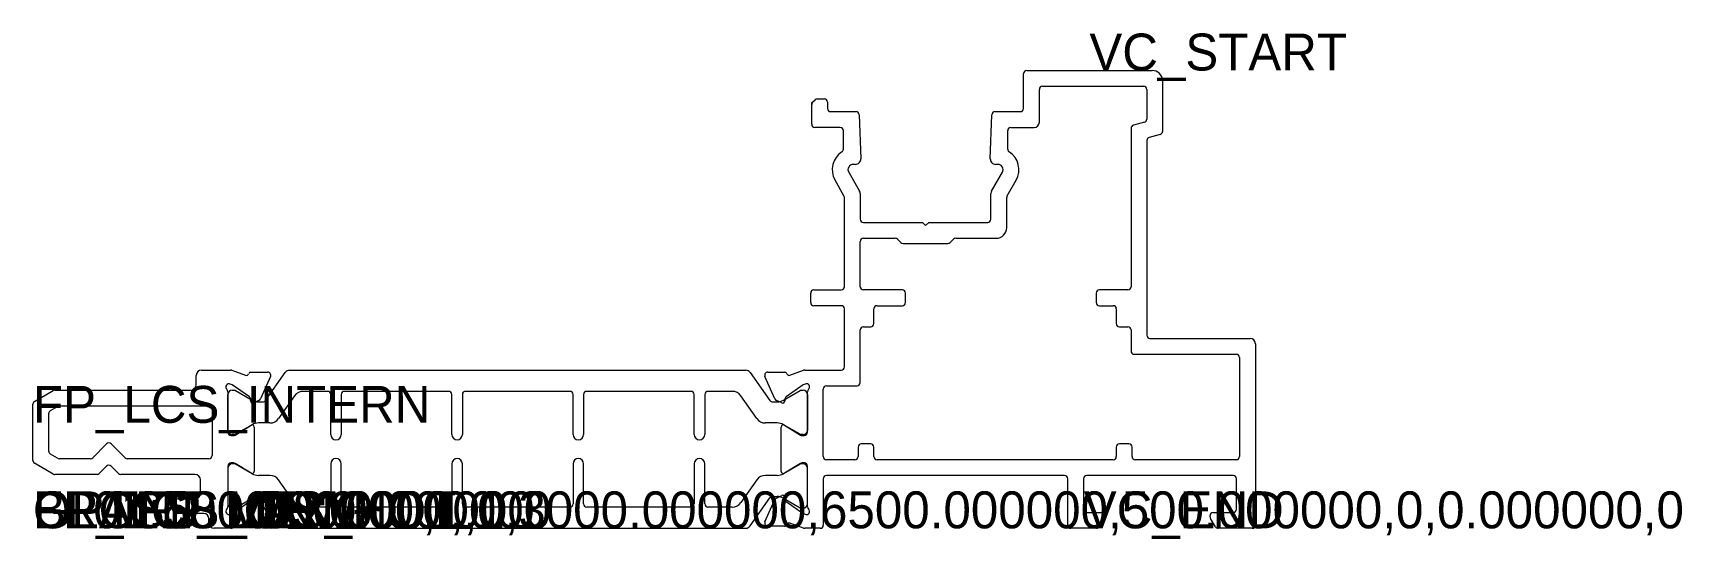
# Model space of a CAD drawing. Header units: metres. Extents: x -65 to 92, y -1 to 139.
# Drawn here: x -64.8 to 91.7, y 91 to 139 of the extents above.
import ezdxf

# ---------------------------------------------------------------- set-up
doc = ezdxf.new("R2010")
doc.units = ezdxf.units.M

msp = doc.modelspace()

# ---------------------------------------------------------------- linework, layer by layer
for p, q in [((29.202287, 131.832452), (29.202287, 135.132452)), ((29.502287, 135.432452), (41.402287, 135.432452)), ((30.702287, 130.532452), (30.702287, 133.632452)), ((31.002287, 133.932452), (40.602287, 133.932452)), ((40.902287, 133.632452), (40.902287, 130.815565)), ((42.402287, 134.432452), (42.402287, 129.664574)), ((9.102287, 132.332452), (9.190155, 132.42032)), ((9.102287, 132.208188), (9.102287, 132.332452)), ((9.102287, 130.332452), (9.102287, 132.208188)), ((9.190155, 132.42032), (9.414419, 132.644584)), ((9.626551, 132.732452), (10.302287, 132.732452)), ((10.602287, 132.432452), (10.602287, 131.832452)), ((10.902287, 131.532452), (13.312581, 131.532452)), ((26.491994, 131.532452), (28.902287, 131.532452)), ((11.802287, 130.032452), (9.402287, 130.032452)), ((13.612398, 131.242922), (13.758821, 127.049902)), ((26.045753, 127.049902), (26.192177, 131.242922)), ((28.002287, 130.032452), (30.202287, 130.032452)), ((39.402287, 129.953245), (39.402287, 114.932452)), ((40.679933, 130.525787), (39.624641, 130.243022)), ((12.102287, 127.96916), (12.102287, 129.732452)), ((27.702287, 127.96916), (27.702287, 129.732452)), ((40.902287, 128.802254), (40.902287, 110.332452)), ((42.179933, 129.374796), (41.124641, 129.092032)), ((12.609904, 125.782452), (13.6353, 124.006414)), ((13.259126, 126.532452), (13.042916, 126.532452)), ((26.169274, 124.006414), (27.194671, 125.782452)), ((26.761658, 126.532452), (26.545448, 126.532452)), ((12.162119, 123.558037), (11.310866, 125.032452)), ((13.702287, 123.756414), (13.702287, 121.332452)), ((26.102287, 121.332452), (26.102287, 123.756414)), ((27.64248, 123.55808), (28.493709, 125.032452)), ((12.202312, 114.932452), (12.202312, 123.408037)), ((27.602287, 120.532452), (27.602287, 123.40808)), ((14.002287, 121.032452), (19.602287, 121.032452)), ((19.602287, 121.032452), (19.902287, 120.732452)), ((19.902287, 120.732452), (20.202287, 121.032452)), ((20.202287, 121.032452), (25.802287, 121.032452)), ((13.702312, 114.932452), (13.702312, 119.232452)), ((14.002312, 119.532452), (17.028023, 119.532452)), ((17.240155, 119.444584), (17.564419, 119.12032)), ((17.776551, 119.032452), (22.028023, 119.032452)), ((22.240155, 119.12032), (22.564419, 119.444584)), ((22.776551, 119.532452), (26.602287, 119.532452)), ((9.002312, 113.432452), (9.002312, 114.332452)), ((9.302312, 114.632452), (11.902312, 114.632452)), ((17.702312, 114.632452), (14.002312, 114.632452)), ((18.002312, 113.432452), (18.002312, 114.332452)), ((36.102287, 114.332452), (36.102287, 113.432452)), ((39.102287, 114.632452), (36.402287, 114.632452)), ((11.902312, 113.132452), (9.302312, 113.132452)), ((12.202312, 107.332452), (12.202312, 112.832452)), ((15.002312, 111.432452), (15.002312, 112.832452)), ((15.302312, 113.132452), (17.702312, 113.132452)), ((36.402287, 113.132452), (37.702287, 113.132452)), ((38.002287, 112.832452), (38.002287, 111.432452)), ((14.002312, 111.132452), (14.702312, 111.132452)), ((38.302287, 111.132452), (39.102287, 111.132452)), ((13.702312, 105.832452), (13.702312, 110.832452)), ((39.402287, 110.832452), (39.402287, 108.832452)), ((41.202287, 110.032452), (50.702287, 110.032452)), ((39.702287, 108.532452), (49.402287, 108.532452)), ((49.702287, 108.232452), (49.702287, 98.832452)), ((51.202287, 109.532452), (51.202287, 92.332452)), ((-49.298598, 105.632443), (-49.298598, 106.532443)), ((-48.798598, 107.032443), (-46.029774, 107.032443)), ((-45.92826, 107.014746), (-44.626371, 106.546597)), ((-44.112474, 106.826316), (-42.533546, 106.836773)), ((-42.736499, 104.143968), (-40.85506, 106.805732)), ((-40.44676, 107.01713), (2.851335, 107.01713)), ((3.259634, 106.805732), (5.141074, 104.143968)), ((4.938169, 106.836773), (6.517097, 106.826316)), ((7.030995, 106.546597), (8.33291, 107.014755)), ((8.434424, 107.032452), (11.902312, 107.032452)), ((-64.648598, 104.064345), (-62.868213, 105.09225)), ((-62.718213, 105.132443), (-49.798598, 105.132443)), ((-46.297688, 104.985229), (-46.297688, 101.132443)), ((-45.892952, 105.625168), (-46.075661, 105.706516)), ((-45.897713, 105.11713), (-45.691268, 105.11713)), ((-44.264196, 104.500702), (-45.892952, 105.625168)), ((-45.591324, 105.090367), (-44.00938, 104.177707)), ((-42.258833, 106.411797), (-43.207483, 104.306282)), ((-36.847713, 105.01713), (-39.152383, 105.01713)), ((-25.347713, 105.01713), (-35.247713, 105.01713)), ((-13.847713, 105.01713), (-23.747713, 105.01713)), ((-2.347713, 105.01713), (-12.247713, 105.01713)), ((1.556957, 105.01713), (-0.747713, 105.01713)), ((5.612106, 104.306282), (4.663456, 106.411797)), ((6.413954, 104.177707), (7.995898, 105.090367)), ((8.297576, 105.625168), (6.668819, 104.500702)), ((8.095843, 105.11713), (8.302287, 105.11713)), ((8.480285, 105.706516), (8.297576, 105.625168)), ((8.702312, 101.132443), (8.702312, 104.985229)), ((10.202312, 98.832452), (10.202312, 105.232452)), ((10.502312, 105.532452), (13.402312, 105.532452)), ((-64.798598, 98.460348), (-64.798598, 103.804537)), ((-63.148598, 103.198319), (-62.466289, 103.59225)), ((-62.316289, 103.632443), (-48.097713, 103.632443)), ((-47.797713, 103.332443), (-47.797713, 98.932443)), ((-46.297713, 101.31713), (-46.297713, 104.71713)), ((-44.144914, 104.114561), (-44.135612, 104.229656)), ((-43.352419, 104.158471), (-43.859842, 103.917752)), ((-43.409713, 104.01713), (-42.981479, 104.01713)), ((-39.968982, 104.594334), (-41.491803, 102.439925)), ((-36.547713, 100.91713), (-36.547713, 104.71713)), ((-35.547713, 104.71713), (-35.547713, 100.91713)), ((-25.047713, 100.91713), (-25.047713, 104.71713)), ((-24.047713, 104.71713), (-24.047713, 100.91713)), ((-13.547713, 100.91713), (-13.547713, 104.71713)), ((-12.547713, 104.71713), (-12.547713, 100.91713)), ((-2.047713, 100.91713), (-2.047713, 104.71713)), ((-1.047713, 104.71713), (-1.047713, 100.91713)), ((3.896378, 102.439925), (2.373556, 104.594334)), ((5.386054, 104.01713), (5.814288, 104.01713)), ((6.264465, 103.917752), (5.757043, 104.158471)), ((6.540236, 104.229656), (6.549538, 104.114561)), ((8.702287, 104.71713), (8.702287, 101.31713)), ((-63.298598, 99.326374), (-63.298598, 102.938512)), ((-45.620192, 100.876377), (-44.10189, 101.803153)), ((-44.00938, 101.856552), (-45.591324, 100.943893)), ((-42.308403, 102.01713), (-43.409713, 102.01713)), ((5.814288, 102.01713), (4.712977, 102.01713)), ((7.995898, 100.943893), (6.413954, 101.856552)), ((6.506514, 101.803153), (8.024816, 100.876377)), ((-45.997688, 100.832443), (-45.776495, 100.832443)), ((-45.691268, 100.91713), (-45.897713, 100.91713)), ((-43.797688, 101.632443), (-43.797688, 97.432443)), ((6.202312, 97.432443), (6.202312, 101.632443)), ((8.302287, 100.91713), (8.095843, 100.91713)), ((8.181118, 100.832443), (8.402312, 100.832443)), ((-62.466289, 98.672635), (-63.148598, 99.066566)), ((-59.344182, 98.632443), (-62.316289, 98.632443)), ((-57.81073, 100.041631), (-59.13205, 98.720311)), ((-56.065145, 98.720311), (-57.386466, 100.041631)), ((-48.097713, 98.632443), (-55.853013, 98.632443)), ((13.502287, 99.732452), (13.502287, 98.832452)), ((14.702287, 100.032452), (13.802287, 100.032452)), ((15.002287, 98.832452), (15.002287, 99.732452)), ((38.002287, 99.732452), (38.002287, 98.832452)), ((39.202287, 100.032452), (38.302287, 100.032452)), ((39.502287, 98.832452), (39.502287, 99.732452)), ((-62.868213, 97.172635), (-64.648598, 98.200541)), ((-58.722862, 97.132443), (-62.718213, 97.132443)), ((-57.81073, 97.920311), (-58.51073, 97.220311)), ((-56.686466, 97.220311), (-57.386466, 97.920311)), ((-49.398182, 97.132443), (-56.474334, 97.132443)), ((-46.297713, 97.747756), (-46.297713, 94.347756)), ((-46.297688, 97.932443), (-46.297688, 94.079656)), ((-45.776495, 98.232443), (-45.997688, 98.232443)), ((-45.691268, 98.147756), (-45.897713, 98.147756)), ((-44.10189, 97.261733), (-45.620192, 98.188508)), ((-44.00938, 97.208333), (-45.591324, 98.120993)), ((-42.308403, 97.047756), (-43.409713, 97.047756)), ((-36.547713, 98.147756), (-36.547713, 94.347756)), ((-35.547713, 94.347756), (-35.547713, 98.147756)), ((-25.047713, 98.147756), (-25.047713, 94.347756)), ((-24.047713, 94.347756), (-24.047713, 98.147756)), ((-13.547713, 98.147756), (-13.547713, 94.347756)), ((-12.547713, 94.347756), (-12.547713, 98.147756)), ((-2.047713, 98.147756), (-2.047713, 94.347756)), ((-1.047713, 94.347756), (-1.047713, 98.147756)), ((5.814288, 97.047756), (4.712977, 97.047756)), ((7.995898, 98.120993), (6.413954, 97.208333)), ((8.024816, 98.188508), (6.506514, 97.261733)), ((8.302287, 98.147756), (8.095843, 98.147756)), ((8.402312, 98.232443), (8.181118, 98.232443)), ((8.702287, 94.347756), (8.702287, 97.747756)), ((8.702312, 94.079656), (8.702312, 97.932443)), ((33.102287, 97.032452), (10.502287, 97.032452)), ((13.202287, 98.532452), (10.502312, 98.532452)), ((37.702287, 98.532452), (15.302287, 98.532452)), ((49.102287, 97.032452), (35.202287, 97.032452)), ((49.402287, 98.532452), (39.802287, 98.532452)), ((-48.898182, 95.332443), (-48.898182, 96.632443)), ((-39.968982, 94.470551), (-41.491803, 96.62496)), ((3.896378, 96.62496), (2.373556, 94.470551)), ((10.202287, 96.732452), (10.202287, 92.332452)), ((33.402287, 92.332452), (33.402287, 96.732452)), ((34.902287, 96.732452), (34.902287, 93.832452)), ((49.402287, 93.832452), (49.402287, 96.732452)), ((-51.598182, 93.932443), (-51.598182, 94.332443)), ((-51.098182, 94.832443), (-49.398182, 94.832443)), ((-45.897713, 93.947756), (-45.691268, 93.947756)), ((-45.892952, 93.439717), (-44.264196, 94.564183)), ((-45.591324, 93.974519), (-44.00938, 94.887178)), ((-44.135612, 94.83523), (-44.144914, 94.950325)), ((-43.859842, 95.147134), (-43.352419, 94.906414)), ((-43.409713, 95.047756), (-42.981479, 95.047756)), ((-43.207483, 94.758603), (-42.258833, 92.653088)), ((-42.736499, 94.920917), (-40.85506, 92.259153)), ((-36.847713, 94.047756), (-39.152383, 94.047756)), ((-25.347713, 94.047756), (-35.247713, 94.047756)), ((-13.847713, 94.047756), (-23.747713, 94.047756)), ((-2.347713, 94.047756), (-12.247713, 94.047756)), ((1.556957, 94.047756), (-0.747713, 94.047756)), ((3.259634, 92.259153), (5.141074, 94.920917)), ((4.663456, 92.653088), (5.612106, 94.758603)), ((5.386054, 95.047756), (5.814288, 95.047756)), ((5.757043, 94.906414), (6.264465, 95.147134)), ((6.413954, 94.887178), (7.995898, 93.974519)), ((6.549538, 94.950325), (6.540236, 94.83523)), ((6.668819, 94.564183), (8.297576, 93.439717)), ((8.095843, 93.947756), (8.302287, 93.947756)), ((-48.597713, 93.432443), (-51.098182, 93.432443)), ((-48.097713, 92.532443), (-48.097713, 92.932443)), ((-46.075661, 93.35837), (-45.892952, 93.439717)), ((-44.626371, 92.518288), (-45.92826, 92.05014)), ((8.332858, 92.050149), (7.030995, 92.518288)), ((8.297576, 93.439717), (8.480285, 93.35837)), ((35.202287, 93.532452), (36.602287, 93.532452)), ((36.859535, 92.961199), (36.389678, 92.178103)), ((36.902287, 93.232452), (36.902287, 93.115547)), ((46.902287, 93.115547), (46.902287, 93.232452)), ((47.414896, 92.178103), (46.945039, 92.961199)), ((47.202287, 93.532452), (49.102287, 93.532452)), ((-46.029774, 92.032443), (-47.597713, 92.032443)), ((-42.533546, 92.228113), (-44.112474, 92.23857)), ((-40.44676, 92.047756), (2.851335, 92.047756)), ((6.517097, 92.23857), (4.938169, 92.228113)), ((9.902287, 92.032452), (8.434371, 92.032452)), ((36.13243, 92.032452), (33.702287, 92.032452)), ((50.902287, 92.032452), (47.672144, 92.032452))]:
    msp.add_line(p, q)
for centre, radius, start, end in [((29.502287, 135.132452), 0.3, 90, 180), ((41.402287, 134.432452), 1, 0, 90), ((31.002287, 133.632452), 0.3, 90, 180), ((40.602287, 133.632452), 0.3, 0, 90), ((9.402287, 132.208188), 0.3, 135, 180), ((9.626551, 132.432452), 0.3, 90, 135), ((10.302287, 132.432452), 0.3, 0, 90), ((10.902287, 131.832452), 0.3, 180, 270), ((13.312581, 131.232452), 0.3, 2, 90), ((26.491994, 131.232452), 0.3, 90, 178), ((28.902287, 131.832452), 0.3, 270, 0), ((9.402287, 130.332452), 0.3, 180, 270), ((11.802287, 129.732452), 0.3, 0, 90), ((28.002287, 129.732452), 0.3, 90, 180), ((30.202287, 130.532452), 0.5, 270, 0), ((39.702287, 129.953245), 0.3, 105, 180), ((40.602287, 130.815565), 0.3, 285, 0), ((41.202287, 128.802254), 0.3, 105, 180), ((42.102287, 129.664574), 0.3, 285, 0), ((13.042916, 126.032452), 2, 122.643077, 210), ((11.802287, 127.96916), 0.3, 302.643077, 0), ((13.259126, 127.032452), 0.5, 270, 2), ((26.545448, 127.032452), 0.5, 178, 270), ((28.002287, 127.96916), 0.3, 180, 237.356923), ((26.761658, 126.032452), 2, 330, 57.356923), ((13.042916, 126.032452), 0.5, 90, 210), ((26.761658, 126.032452), 0.5, 330, 90), ((13.202287, 123.756414), 0.5, 0, 30), ((26.602287, 123.756414), 0.5, 150, 180), ((11.902312, 123.408037), 0.3, 0, 30), ((27.902287, 123.40808), 0.3, 150, 180), ((14.002287, 121.332452), 0.3, 180, 270), ((25.802287, 121.332452), 0.3, 270, 0), ((26.602287, 120.532452), 1, 270, 0), ((14.002312, 119.232452), 0.3, 90, 180), ((17.028023, 119.232452), 0.3, 45, 90), ((17.776551, 119.332452), 0.3, 225, 270), ((22.028023, 119.332452), 0.3, 270, 315), ((22.776551, 119.232452), 0.3, 90, 135), ((9.302312, 114.332452), 0.3, 90, 180), ((11.902312, 114.932452), 0.3, 270, 0), ((14.002312, 114.932452), 0.3, 180, 270), ((17.702312, 114.332452), 0.3, 0, 90), ((36.402287, 114.332452), 0.3, 90, 180), ((39.102287, 114.932452), 0.3, 270, 0), ((9.302312, 113.432452), 0.3, 180, 270), ((11.902312, 112.832452), 0.3, 0, 90), ((15.302312, 112.832452), 0.3, 90, 180), ((17.702312, 113.432452), 0.3, 270, 0), ((36.402287, 113.432452), 0.3, 180, 270), ((37.702287, 112.832452), 0.3, 0, 90), ((14.002312, 110.832452), 0.3, 90, 180), ((14.702312, 111.432452), 0.3, 270, 0), ((38.302287, 111.432452), 0.3, 180, 270), ((39.102287, 110.832452), 0.3, 0, 90), ((41.202287, 110.332452), 0.3, 180, 270), ((50.702287, 109.532452), 0.5, 0, 90), ((39.702287, 108.832452), 0.3, 180, 270), ((49.402287, 108.232452), 0.3, 0, 90), ((-48.798598, 106.532443), 0.5, 90, 180), ((-46.029774, 106.732443), 0.3, 70.221829, 90), ((-44.546852, 106.767734), 0.235, 250.221829, 336), ((-44.110917, 106.591321), 0.235, 90, 156), ((-42.531559, 106.536779), 0.3, 335.379459, 90), ((-40.44676, 106.51713), 0.5, 90, 144.745828), ((2.851335, 106.51713), 0.5, 35.254172, 90), ((4.936182, 106.536779), 0.3, 90, 204.620541), ((6.515541, 106.591321), 0.235, 24, 90), ((6.951476, 106.767734), 0.235, 204, 289.778171), ((8.434424, 106.732452), 0.3, 90, 109.778171), ((11.902312, 107.332452), 0.3, 270, 0), ((-62.718213, 104.832443), 0.3, 90, 120), ((-49.798598, 105.632443), 0.5, 270, 0), ((-46.197663, 105.432433), 0.300009, 66.004713, 228.187329), ((-46.597688, 104.985229), 0.3, 0, 48.187329), ((-45.897713, 104.71713), 0.4, 90, 180), ((-45.691268, 104.91713), 0.2, 60.018361, 90), ((-39.152383, 104.01713), 1, 90, 144.745828), ((-36.847713, 104.71713), 0.3, 0, 90), ((-35.247713, 104.71713), 0.3, 90, 180), ((-25.347713, 104.71713), 0.3, 0, 90), ((-23.747713, 104.71713), 0.3, 90, 180), ((-13.847713, 104.71713), 0.3, 0, 90), ((-12.247713, 104.71713), 0.3, 90, 180), ((-2.347713, 104.71713), 0.3, 0, 90), ((-0.747713, 104.71713), 0.3, 90, 180), ((1.556957, 104.01713), 1, 35.254172, 90), ((8.095843, 104.91713), 0.2, 90, 119.981639), ((8.302287, 104.71713), 0.4, 0, 90), ((8.602287, 105.432433), 0.300009, 311.812671, 113.995287), ((9.002312, 104.985229), 0.3, 131.812671, 180), ((10.502312, 105.232452), 0.3, 90, 180), ((13.402312, 105.832452), 0.3, 270, 0), ((-64.498598, 103.804537), 0.3, 120, 180), ((-62.316289, 103.332443), 0.3, 90, 120), ((-48.097713, 103.332443), 0.3, 0, 90), ((-44.434637, 104.253823), 0.3, 355.379459, 55.379459), ((-43.945564, 104.09845), 0.2, 175.379459, 295.379459), ((-43.409713, 105.21713), 1.2, 240.018361, 270), ((-43.481002, 104.429518), 0.3, 295.379459, 335.745828), ((-42.981479, 104.31713), 0.3, 270, 324.745828), ((5.386054, 104.31713), 0.3, 215.254172, 270), ((5.885626, 104.429518), 0.3, 204.254172, 244.620541), ((5.814288, 105.21713), 1.2, 270, 299.981639), ((6.350188, 104.09845), 0.2, 244.620541, 4.620541), ((6.839261, 104.253823), 0.3, 124.620541, 184.620541), ((-62.998598, 102.938512), 0.3, 120, 180), ((-43.997688, 101.632443), 0.2, 0, 121.4), ((-43.409713, 100.81713), 1.2, 90, 119.981639), ((-42.308403, 103.01713), 1, 270, 324.745828), ((4.712977, 103.01713), 1, 215.254172, 270), ((5.814288, 100.81713), 1.2, 60.018361, 90), ((6.402312, 101.632443), 0.2, 58.6, 180), ((-45.897713, 101.31713), 0.4, 180, 270), ((-45.997688, 101.132443), 0.3, 180, 270), ((-45.776495, 101.132443), 0.3, 270, 301.4), ((-45.691268, 101.11713), 0.2, 270, 299.981639), ((-36.047713, 100.91713), 0.5, 180, 0), ((-24.547713, 100.91713), 0.5, 180, 0), ((-13.047713, 100.91713), 0.5, 180, 0), ((-1.547713, 100.91713), 0.5, 180, 0), ((8.095843, 101.11713), 0.2, 240.018361, 270), ((8.181118, 101.132443), 0.3, 238.6, 270), ((8.302287, 101.31713), 0.4, 270, 0), ((8.402312, 101.132443), 0.3, 270, 0), ((-62.998598, 99.326374), 0.3, 180, 240), ((-62.316289, 98.932443), 0.3, 240, 270), ((-59.344182, 98.932443), 0.3, 270, 315), ((-57.598598, 99.829499), 0.3, 45, 135), ((-55.853013, 98.932443), 0.3, 225, 270), ((-48.097713, 98.932443), 0.3, 270, 0), ((-36.047713, 98.147756), 0.5, 0, 180), ((-24.547713, 98.147756), 0.5, 0, 180), ((-13.047713, 98.147756), 0.5, 0, 180), ((-1.547713, 98.147756), 0.5, 0, 180), ((10.502312, 98.832452), 0.3, 180, 270), ((13.202287, 98.832452), 0.3, 270, 0), ((13.802287, 99.732452), 0.3, 90, 180), ((14.702287, 99.732452), 0.3, 0, 90), ((15.302287, 98.832452), 0.3, 180, 270), ((37.702287, 98.832452), 0.3, 270, 0), ((38.302287, 99.732452), 0.3, 90, 180), ((39.202287, 99.732452), 0.3, 0, 90), ((39.802287, 98.832452), 0.3, 180, 270), ((49.402287, 98.832452), 0.3, 270, 0), ((-64.498598, 98.460348), 0.3, 180, 240), ((-62.718213, 97.432443), 0.3, 240, 270), ((-58.722862, 97.432443), 0.3, 270, 315), ((-57.598598, 97.708179), 0.3, 45, 135), ((-56.474334, 97.432443), 0.3, 225, 270), ((-49.398182, 96.632443), 0.5, 0, 90), ((-45.897713, 97.747756), 0.4, 90, 180), ((-45.997688, 97.932443), 0.3, 90, 180), ((-45.776495, 97.932443), 0.3, 58.6, 90), ((-45.691268, 97.947756), 0.2, 60.018361, 90), ((-43.997688, 97.432443), 0.2, 238.6, 0), ((-43.409713, 98.247756), 1.2, 240.018361, 270), ((-42.308403, 96.047756), 1, 35.254172, 90), ((4.712977, 96.047756), 1, 90, 144.745828), ((5.814288, 98.247756), 1.2, 270, 299.981639), ((6.402312, 97.432443), 0.2, 180, 301.4), ((8.095843, 97.947756), 0.2, 90, 119.981639), ((8.181118, 97.932443), 0.3, 90, 121.4), ((8.302287, 97.747756), 0.4, 0, 90), ((8.402312, 97.932443), 0.3, 0, 90), ((10.502287, 96.732452), 0.3, 90, 180), ((33.102287, 96.732452), 0.3, 0, 90), ((35.202287, 96.732452), 0.3, 90, 180), ((49.102287, 96.732452), 0.3, 0, 90), ((-51.098182, 94.332443), 0.5, 90, 180), ((-51.098182, 93.932443), 0.5, 180, 270), ((-49.398182, 95.332443), 0.5, 270, 0), ((-46.597688, 94.079656), 0.3, 311.812671, 0), ((-45.897713, 94.347756), 0.4, 180, 270), ((-45.691268, 94.147756), 0.2, 270, 299.981639), ((-44.434637, 94.811063), 0.3, 304.620541, 4.620541), ((-43.945564, 94.966436), 0.2, 64.620541, 184.620541), ((-43.409713, 93.847756), 1.2, 90, 119.981639), ((-43.481002, 94.635368), 0.3, 24.254172, 64.620541), ((-42.981479, 94.747756), 0.3, 35.254172, 90), ((-39.152383, 95.047756), 1, 215.254172, 270), ((-36.847713, 94.347756), 0.3, 270, 0), ((-35.247713, 94.347756), 0.3, 180, 270), ((-25.347713, 94.347756), 0.3, 270, 0), ((-23.747713, 94.347756), 0.3, 180, 270), ((-13.847713, 94.347756), 0.3, 270, 0), ((-12.247713, 94.347756), 0.3, 180, 270), ((-2.347713, 94.347756), 0.3, 270, 0), ((-0.747713, 94.347756), 0.3, 180, 270), ((1.556957, 95.047756), 1, 270, 324.745828), ((5.386054, 94.747756), 0.3, 90, 144.745828), ((5.885626, 94.635368), 0.3, 115.379459, 155.745828), ((5.814288, 93.847756), 1.2, 60.018361, 90), ((6.350188, 94.966436), 0.2, 355.379459, 115.379459), ((6.839261, 94.811063), 0.3, 175.379459, 235.379459), ((8.095843, 94.147756), 0.2, 240.018361, 270), ((8.302287, 94.347756), 0.4, 270, 0), ((9.002312, 94.079656), 0.3, 180, 228.187329), ((-48.597713, 92.932443), 0.5, 0, 90), ((-47.597713, 92.532443), 0.5, 180, 270), ((-46.197663, 93.632452), 0.300009, 131.812671, 293.995287), ((-44.546852, 92.297151), 0.235, 24, 109.778171), ((-44.110917, 92.473565), 0.235, 204, 270), ((-42.531559, 92.528106), 0.3, 270, 24.620541), ((4.936182, 92.528106), 0.3, 155.379459, 270), ((6.515541, 92.473565), 0.235, 270, 336), ((6.951476, 92.297151), 0.235, 70.221829, 156), ((8.602287, 93.632452), 0.300009, 246.004713, 48.187329), ((9.902287, 92.332452), 0.3, 270, 0), ((33.702287, 92.332452), 0.3, 180, 270), ((35.202287, 93.832452), 0.3, 180, 270), ((36.602287, 93.232452), 0.3, 0, 90), ((36.602287, 93.115547), 0.3, 329.036244, 0), ((47.202287, 93.232452), 0.3, 90, 180), ((47.202287, 93.115547), 0.3, 180, 210.963757), ((49.102287, 93.832452), 0.3, 270, 0), ((50.902287, 92.332452), 0.3, 270, 0), ((-46.029774, 92.332443), 0.3, 270, 289.778171), ((-40.44676, 92.547756), 0.5, 215.254172, 270), ((2.851335, 92.547756), 0.5, 270, 324.745828), ((8.434371, 92.332452), 0.3, 250.221829, 270), ((36.13243, 92.332452), 0.3, 270, 329.036244), ((47.672144, 92.332452), 0.3, 210.963757, 270)]:
    msp.add_arc(centre, radius, start, end)

# ---------------------------------------------------------------- texts
for tag, p in [('VC_START', (35.452287, 135.432452)), ('FP_LCS_INTERN', (-64.798598, 102.032443)), ('OPTI:500.000000,1,0,3000.000000,6500.000000,500.000000,0,0.000000,0', (-64.798598, 92.032443)), ('GLASS_MIN:0.000000', (-64.798598, 92.032443)), ('GLASS_MAX:0.000000', (-64.798598, 92.032443)), ('FRONT_VIEW', (-64.798598, 92.032443)), ('BL01:6800.000000,,1', (-64.798598, 92.032443)), ('FP_LCS_ORIG', (-64.798598, 92.032443)), ('FP_LCS_HOT', (-54.798598, 92.032443)), ('VC_END', (34.917359, 92.032452))]:
    msp.add_attdef(tag, p, '', height=3.5)

doc.saveas('drawing.dxf')
